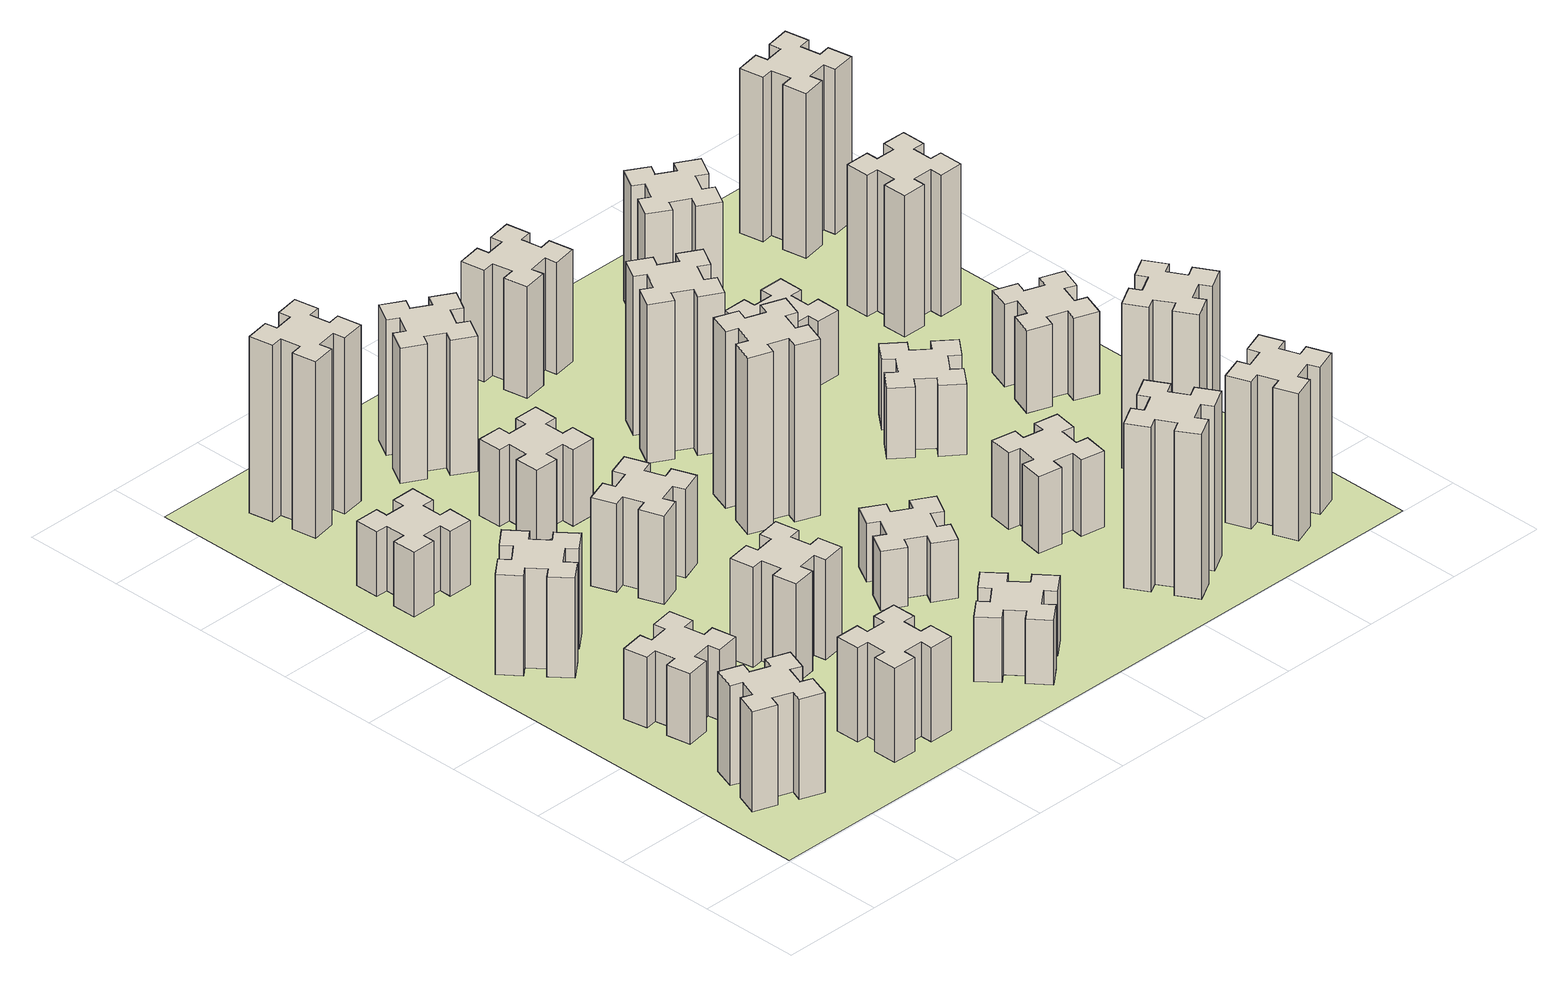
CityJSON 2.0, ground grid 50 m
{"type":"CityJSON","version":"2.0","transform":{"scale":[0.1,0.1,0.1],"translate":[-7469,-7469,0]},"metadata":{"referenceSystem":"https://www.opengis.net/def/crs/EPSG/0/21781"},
"CityObjects":{
"building1":{"type":"Building","attributes":{"class":"1000","function":"1000","usage":"1000","yearOfConstruction":2016,"roofType":"1000","measuredHeight":51,"storeysAboveGround":30,"storeysBelowGround":0},"geometry":[{"type":"Solid","lod":"1","boundaries":[[[[0,1,2,3,4,5,6,7,8,9,10,11,12,13,14,15,16,17,18,19]],[[17,16,20,21]],[[16,15,22,20]],[[15,14,23,22]],[[14,13,24,23]],[[13,12,25,24]],[[12,11,26,25]],[[11,10,27,26]],[[10,9,28,27]],[[9,8,29,28]],[[8,7,30,29]],[[7,6,31,30]],[[6,5,32,31]],[[5,4,33,32]],[[4,3,34,33]],[[3,2,35,34]],[[2,1,36,35]],[[1,0,37,36]],[[0,19,38,37]],[[19,18,39,38]],[[18,17,21,39]],[[24,25,26,27,28,29,30,31,32,33,34,35,36,37,38,39,21,20,22,23]]]]}]},
"building2":{"type":"Building","attributes":{"class":"1000","function":"1000","usage":"1000","yearOfConstruction":2016,"roofType":"1000","measuredHeight":36,"storeysAboveGround":30,"storeysBelowGround":0},"geometry":[{"type":"Solid","lod":"1","boundaries":[[[[40,41,42,43,44,45,46,47,48,49,50,51,52,53,54,55,56,57,58,59]],[[57,56,60,61]],[[56,55,62,60]],[[55,54,63,62]],[[54,53,64,63]],[[53,52,65,64]],[[52,51,66,65]],[[51,50,67,66]],[[50,49,68,67]],[[49,48,69,68]],[[48,47,70,69]],[[47,46,71,70]],[[46,45,72,71]],[[45,44,73,72]],[[44,43,74,73]],[[43,42,75,74]],[[42,41,76,75]],[[41,40,77,76]],[[40,59,78,77]],[[59,58,79,78]],[[58,57,61,79]],[[64,65,66,67,68,69,70,71,72,73,74,75,76,77,78,79,61,60,62,63]]]]}]},
"building3":{"type":"Building","attributes":{"class":"1000","function":"1000","usage":"1000","yearOfConstruction":2016,"roofType":"1000","measuredHeight":51,"storeysAboveGround":30,"storeysBelowGround":0},"geometry":[{"type":"Solid","lod":"1","boundaries":[[[[80,81,82,83,84,85,86,87,88,89,90,91,92,93,94,95,96,97,98,99]],[[97,96,100,101]],[[96,95,102,100]],[[95,94,103,102]],[[94,93,104,103]],[[93,92,105,104]],[[92,91,106,105]],[[91,90,107,106]],[[90,89,108,107]],[[89,88,109,108]],[[88,87,110,109]],[[87,86,111,110]],[[86,85,112,111]],[[85,84,113,112]],[[84,83,114,113]],[[83,82,115,114]],[[82,81,116,115]],[[81,80,117,116]],[[80,99,118,117]],[[99,98,119,118]],[[98,97,101,119]],[[104,105,106,107,108,109,110,111,112,113,114,115,116,117,118,119,101,100,102,103]]]]}]},
"building4":{"type":"Building","attributes":{"class":"1000","function":"1000","usage":"1000","yearOfConstruction":2016,"roofType":"1000","measuredHeight":48,"storeysAboveGround":30,"storeysBelowGround":0},"geometry":[{"type":"Solid","lod":"1","boundaries":[[[[120,121,122,123,124,125,126,127,128,129,130,131,132,133,134,135,136,137,138,139]],[[137,136,140,141]],[[136,135,142,140]],[[135,134,143,142]],[[134,133,144,143]],[[133,132,145,144]],[[132,131,146,145]],[[131,130,147,146]],[[130,129,148,147]],[[129,128,149,148]],[[128,127,150,149]],[[127,126,151,150]],[[126,125,152,151]],[[125,124,153,152]],[[124,123,154,153]],[[123,122,155,154]],[[122,121,156,155]],[[121,120,157,156]],[[120,139,158,157]],[[139,138,159,158]],[[138,137,141,159]],[[144,145,146,147,148,149,150,151,152,153,154,155,156,157,158,159,141,140,142,143]]]]}]},
"building5":{"type":"Building","attributes":{"class":"1000","function":"1000","usage":"1000","yearOfConstruction":2016,"roofType":"1000","measuredHeight":33,"storeysAboveGround":30,"storeysBelowGround":0},"geometry":[{"type":"Solid","lod":"1","boundaries":[[[[160,161,162,163,164,165,166,167,168,169,170,171,172,173,174,175,176,177,178,179]],[[177,176,180,181]],[[176,175,182,180]],[[175,174,183,182]],[[174,173,184,183]],[[173,172,185,184]],[[172,171,186,185]],[[171,170,187,186]],[[170,169,188,187]],[[169,168,189,188]],[[168,167,190,189]],[[167,166,191,190]],[[166,165,192,191]],[[165,164,193,192]],[[164,163,194,193]],[[163,162,195,194]],[[162,161,196,195]],[[161,160,197,196]],[[160,179,198,197]],[[179,178,199,198]],[[178,177,181,199]],[[184,185,186,187,188,189,190,191,192,193,194,195,196,197,198,199,181,180,182,183]]]]}]},
"building6":{"type":"Building","attributes":{"class":"1000","function":"1000","usage":"1000","yearOfConstruction":2016,"roofType":"1000","measuredHeight":51,"storeysAboveGround":30,"storeysBelowGround":0},"geometry":[{"type":"Solid","lod":"1","boundaries":[[[[200,201,202,203,204,205,206,207,208,209,210,211,212,213,214,215,216,217,218,219]],[[217,216,220,221]],[[216,215,222,220]],[[215,214,223,222]],[[214,213,224,223]],[[213,212,225,224]],[[212,211,226,225]],[[211,210,227,226]],[[210,209,228,227]],[[209,208,229,228]],[[208,207,230,229]],[[207,206,231,230]],[[206,205,232,231]],[[205,204,233,232]],[[204,203,234,233]],[[203,202,235,234]],[[202,201,236,235]],[[201,200,237,236]],[[200,219,238,237]],[[219,218,239,238]],[[218,217,221,239]],[[224,225,226,227,228,229,230,231,232,233,234,235,236,237,238,239,221,220,222,223]]]]}]},
"building7":{"type":"Building","attributes":{"class":"1000","function":"1000","usage":"1000","yearOfConstruction":2016,"roofType":"1000","measuredHeight":90,"storeysAboveGround":30,"storeysBelowGround":0},"geometry":[{"type":"Solid","lod":"1","boundaries":[[[[240,241,242,243,244,245,246,247,248,249,250,251,252,253,254,255,256,257,258,259]],[[257,256,260,261]],[[256,255,262,260]],[[255,254,263,262]],[[254,253,264,263]],[[253,252,265,264]],[[252,251,266,265]],[[251,250,267,266]],[[250,249,268,267]],[[249,248,269,268]],[[248,247,270,269]],[[247,246,271,270]],[[246,245,272,271]],[[245,244,273,272]],[[244,243,274,273]],[[243,242,275,274]],[[242,241,276,275]],[[241,240,277,276]],[[240,259,278,277]],[[259,258,279,278]],[[258,257,261,279]],[[264,265,266,267,268,269,270,271,272,273,274,275,276,277,278,279,261,260,262,263]]]]}]},
"building8":{"type":"Building","attributes":{"class":"1000","function":"1000","usage":"1000","yearOfConstruction":2016,"roofType":"1000","measuredHeight":45,"storeysAboveGround":30,"storeysBelowGround":0},"geometry":[{"type":"Solid","lod":"1","boundaries":[[[[280,281,282,283,284,285,286,287,288,289,290,291,292,293,294,295,296,297,298,299]],[[297,296,300,301]],[[296,295,302,300]],[[295,294,303,302]],[[294,293,304,303]],[[293,292,305,304]],[[292,291,306,305]],[[291,290,307,306]],[[290,289,308,307]],[[289,288,309,308]],[[288,287,310,309]],[[287,286,311,310]],[[286,285,312,311]],[[285,284,313,312]],[[284,283,314,313]],[[283,282,315,314]],[[282,281,316,315]],[[281,280,317,316]],[[280,299,318,317]],[[299,298,319,318]],[[298,297,301,319]],[[304,305,306,307,308,309,310,311,312,313,314,315,316,317,318,319,301,300,302,303]]]]}]},
"building9":{"type":"Building","attributes":{"class":"1000","function":"1000","usage":"1000","yearOfConstruction":2016,"roofType":"1000","measuredHeight":33,"storeysAboveGround":30,"storeysBelowGround":0},"geometry":[{"type":"Solid","lod":"1","boundaries":[[[[320,321,322,323,324,325,326,327,328,329,330,331,332,333,334,335,336,337,338,339]],[[337,336,340,341]],[[336,335,342,340]],[[335,334,343,342]],[[334,333,344,343]],[[333,332,345,344]],[[332,331,346,345]],[[331,330,347,346]],[[330,329,348,347]],[[329,328,349,348]],[[328,327,350,349]],[[327,326,351,350]],[[326,325,352,351]],[[325,324,353,352]],[[324,323,354,353]],[[323,322,355,354]],[[322,321,356,355]],[[321,320,357,356]],[[320,339,358,357]],[[339,338,359,358]],[[338,337,341,359]],[[344,345,346,347,348,349,350,351,352,353,354,355,356,357,358,359,341,340,342,343]]]]}]},
"building10":{"type":"Building","attributes":{"class":"1000","function":"1000","usage":"1000","yearOfConstruction":2016,"roofType":"1000","measuredHeight":39,"storeysAboveGround":30,"storeysBelowGround":0},"geometry":[{"type":"Solid","lod":"1","boundaries":[[[[360,361,362,363,364,365,366,367,368,369,370,371,372,373,374,375,376,377,378,379]],[[377,376,380,381]],[[376,375,382,380]],[[375,374,383,382]],[[374,373,384,383]],[[373,372,385,384]],[[372,371,386,385]],[[371,370,387,386]],[[370,369,388,387]],[[369,368,389,388]],[[368,367,390,389]],[[367,366,391,390]],[[366,365,392,391]],[[365,364,393,392]],[[364,363,394,393]],[[363,362,395,394]],[[362,361,396,395]],[[361,360,397,396]],[[360,379,398,397]],[[379,378,399,398]],[[378,377,381,399]],[[384,385,386,387,388,389,390,391,392,393,394,395,396,397,398,399,381,380,382,383]]]]}]},
"building11":{"type":"Building","attributes":{"class":"1000","function":"1000","usage":"1000","yearOfConstruction":2016,"roofType":"1000","measuredHeight":69,"storeysAboveGround":30,"storeysBelowGround":0},"geometry":[{"type":"Solid","lod":"1","boundaries":[[[[400,401,402,403,404,405,406,407,408,409,410,411,412,413,414,415,416,417,418,419]],[[417,416,420,421]],[[416,415,422,420]],[[415,414,423,422]],[[414,413,424,423]],[[413,412,425,424]],[[412,411,426,425]],[[411,410,427,426]],[[410,409,428,427]],[[409,408,429,428]],[[408,407,430,429]],[[407,406,431,430]],[[406,405,432,431]],[[405,404,433,432]],[[404,403,434,433]],[[403,402,435,434]],[[402,401,436,435]],[[401,400,437,436]],[[400,419,438,437]],[[419,418,439,438]],[[418,417,421,439]],[[424,425,426,427,428,429,430,431,432,433,434,435,436,437,438,439,421,420,422,423]]]]}]},
"building12":{"type":"Building","attributes":{"class":"1000","function":"1000","usage":"1000","yearOfConstruction":2016,"roofType":"1000","measuredHeight":30,"storeysAboveGround":30,"storeysBelowGround":0},"geometry":[{"type":"Solid","lod":"1","boundaries":[[[[440,441,442,443,444,445,446,447,448,449,450,451,452,453,454,455,456,457,458,459]],[[457,456,460,461]],[[456,455,462,460]],[[455,454,463,462]],[[454,453,464,463]],[[453,452,465,464]],[[452,451,466,465]],[[451,450,467,466]],[[450,449,468,467]],[[449,448,469,468]],[[448,447,470,469]],[[447,446,471,470]],[[446,445,472,471]],[[445,444,473,472]],[[444,443,474,473]],[[443,442,475,474]],[[442,441,476,475]],[[441,440,477,476]],[[440,459,478,477]],[[459,458,479,478]],[[458,457,461,479]],[[464,465,466,467,468,469,470,471,472,473,474,475,476,477,478,479,461,460,462,463]]]]}]},
"building13":{"type":"Building","attributes":{"class":"1000","function":"1000","usage":"1000","yearOfConstruction":2016,"roofType":"1000","measuredHeight":90,"storeysAboveGround":30,"storeysBelowGround":0},"geometry":[{"type":"Solid","lod":"1","boundaries":[[[[480,481,482,483,484,485,486,487,488,489,490,491,492,493,494,495,496,497,498,499]],[[497,496,500,501]],[[496,495,502,500]],[[495,494,503,502]],[[494,493,504,503]],[[493,492,505,504]],[[492,491,506,505]],[[491,490,507,506]],[[490,489,508,507]],[[489,488,509,508]],[[488,487,510,509]],[[487,486,511,510]],[[486,485,512,511]],[[485,484,513,512]],[[484,483,514,513]],[[483,482,515,514]],[[482,481,516,515]],[[481,480,517,516]],[[480,499,518,517]],[[499,498,519,518]],[[498,497,501,519]],[[504,505,506,507,508,509,510,511,512,513,514,515,516,517,518,519,501,500,502,503]]]]}]},
"building14":{"type":"Building","attributes":{"class":"1000","function":"1000","usage":"1000","yearOfConstruction":2016,"roofType":"1000","measuredHeight":81,"storeysAboveGround":30,"storeysBelowGround":0},"geometry":[{"type":"Solid","lod":"1","boundaries":[[[[520,521,522,523,524,525,526,527,528,529,530,531,532,533,534,535,536,537,538,539]],[[537,536,540,541]],[[536,535,542,540]],[[535,534,543,542]],[[534,533,544,543]],[[533,532,545,544]],[[532,531,546,545]],[[531,530,547,546]],[[530,529,548,547]],[[529,528,549,548]],[[528,527,550,549]],[[527,526,551,550]],[[526,525,552,551]],[[525,524,553,552]],[[524,523,554,553]],[[523,522,555,554]],[[522,521,556,555]],[[521,520,557,556]],[[520,539,558,557]],[[539,538,559,558]],[[538,537,541,559]],[[544,545,546,547,548,549,550,551,552,553,554,555,556,557,558,559,541,540,542,543]]]]}]},
"building15":{"type":"Building","attributes":{"class":"1000","function":"1000","usage":"1000","yearOfConstruction":2016,"roofType":"1000","measuredHeight":84,"storeysAboveGround":30,"storeysBelowGround":0},"geometry":[{"type":"Solid","lod":"1","boundaries":[[[[560,561,562,563,564,565,566,567,568,569,570,571,572,573,574,575,576,577,578,579]],[[577,576,580,581]],[[576,575,582,580]],[[575,574,583,582]],[[574,573,584,583]],[[573,572,585,584]],[[572,571,586,585]],[[571,570,587,586]],[[570,569,588,587]],[[569,568,589,588]],[[568,567,590,589]],[[567,566,591,590]],[[566,565,592,591]],[[565,564,593,592]],[[564,563,594,593]],[[563,562,595,594]],[[562,561,596,595]],[[561,560,597,596]],[[560,579,598,597]],[[579,578,599,598]],[[578,577,581,599]],[[584,585,586,587,588,589,590,591,592,593,594,595,596,597,598,599,581,580,582,583]]]]}]},
"building16":{"type":"Building","attributes":{"class":"1000","function":"1000","usage":"1000","yearOfConstruction":2016,"roofType":"1000","measuredHeight":57,"storeysAboveGround":30,"storeysBelowGround":0},"geometry":[{"type":"Solid","lod":"1","boundaries":[[[[600,601,602,603,604,605,606,607,608,609,610,611,612,613,614,615,616,617,618,619]],[[617,616,620,621]],[[616,615,622,620]],[[615,614,623,622]],[[614,613,624,623]],[[613,612,625,624]],[[612,611,626,625]],[[611,610,627,626]],[[610,609,628,627]],[[609,608,629,628]],[[608,607,630,629]],[[607,606,631,630]],[[606,605,632,631]],[[605,604,633,632]],[[604,603,634,633]],[[603,602,635,634]],[[602,601,636,635]],[[601,600,637,636]],[[600,619,638,637]],[[619,618,639,638]],[[618,617,621,639]],[[624,625,626,627,628,629,630,631,632,633,634,635,636,637,638,639,621,620,622,623]]]]}]},
"building17":{"type":"Building","attributes":{"class":"1000","function":"1000","usage":"1000","yearOfConstruction":2016,"roofType":"1000","measuredHeight":39,"storeysAboveGround":30,"storeysBelowGround":0},"geometry":[{"type":"Solid","lod":"1","boundaries":[[[[640,641,642,643,644,645,646,647,648,649,650,651,652,653,654,655,656,657,658,659]],[[657,656,660,661]],[[656,655,662,660]],[[655,654,663,662]],[[654,653,664,663]],[[653,652,665,664]],[[652,651,666,665]],[[651,650,667,666]],[[650,649,668,667]],[[649,648,669,668]],[[648,647,670,669]],[[647,646,671,670]],[[646,645,672,671]],[[645,644,673,672]],[[644,643,674,673]],[[643,642,675,674]],[[642,641,676,675]],[[641,640,677,676]],[[640,659,678,677]],[[659,658,679,678]],[[658,657,661,679]],[[664,665,666,667,668,669,670,671,672,673,674,675,676,677,678,679,661,660,662,663]]]]}]},
"building18":{"type":"Building","attributes":{"class":"1000","function":"1000","usage":"1000","yearOfConstruction":2016,"roofType":"1000","measuredHeight":36,"storeysAboveGround":30,"storeysBelowGround":0},"geometry":[{"type":"Solid","lod":"1","boundaries":[[[[680,681,682,683,684,685,686,687,688,689,690,691,692,693,694,695,696,697,698,699]],[[697,696,700,701]],[[696,695,702,700]],[[695,694,703,702]],[[694,693,704,703]],[[693,692,705,704]],[[692,691,706,705]],[[691,690,707,706]],[[690,689,708,707]],[[689,688,709,708]],[[688,687,710,709]],[[687,686,711,710]],[[686,685,712,711]],[[685,684,713,712]],[[684,683,714,713]],[[683,682,715,714]],[[682,681,716,715]],[[681,680,717,716]],[[680,699,718,717]],[[699,698,719,718]],[[698,697,701,719]],[[704,705,706,707,708,709,710,711,712,713,714,715,716,717,718,719,701,700,702,703]]]]}]},
"building19":{"type":"Building","attributes":{"class":"1000","function":"1000","usage":"1000","yearOfConstruction":2016,"roofType":"1000","measuredHeight":33,"storeysAboveGround":30,"storeysBelowGround":0},"geometry":[{"type":"Solid","lod":"1","boundaries":[[[[720,721,722,723,724,725,726,727,728,729,730,731,732,733,734,735,736,737,738,739]],[[737,736,740,741]],[[736,735,742,740]],[[735,734,743,742]],[[734,733,744,743]],[[733,732,745,744]],[[732,731,746,745]],[[731,730,747,746]],[[730,729,748,747]],[[729,728,749,748]],[[728,727,750,749]],[[727,726,751,750]],[[726,725,752,751]],[[725,724,753,752]],[[724,723,754,753]],[[723,722,755,754]],[[722,721,756,755]],[[721,720,757,756]],[[720,739,758,757]],[[739,738,759,758]],[[738,737,741,759]],[[744,745,746,747,748,749,750,751,752,753,754,755,756,757,758,759,741,740,742,743]]]]}]},
"building20":{"type":"Building","attributes":{"class":"1000","function":"1000","usage":"1000","yearOfConstruction":2016,"roofType":"1000","measuredHeight":75,"storeysAboveGround":30,"storeysBelowGround":0},"geometry":[{"type":"Solid","lod":"1","boundaries":[[[[760,761,762,763,764,765,766,767,768,769,770,771,772,773,774,775,776,777,778,779]],[[777,776,780,781]],[[776,775,782,780]],[[775,774,783,782]],[[774,773,784,783]],[[773,772,785,784]],[[772,771,786,785]],[[771,770,787,786]],[[770,769,788,787]],[[769,768,789,788]],[[768,767,790,789]],[[767,766,791,790]],[[766,765,792,791]],[[765,764,793,792]],[[764,763,794,793]],[[763,762,795,794]],[[762,761,796,795]],[[761,760,797,796]],[[760,779,798,797]],[[779,778,799,798]],[[778,777,781,799]],[[784,785,786,787,788,789,790,791,792,793,794,795,796,797,798,799,781,780,782,783]]]]}]},
"building21":{"type":"Building","attributes":{"class":"1000","function":"1000","usage":"1000","yearOfConstruction":2016,"roofType":"1000","measuredHeight":66,"storeysAboveGround":30,"storeysBelowGround":0},"geometry":[{"type":"Solid","lod":"1","boundaries":[[[[800,801,802,803,804,805,806,807,808,809,810,811,812,813,814,815,816,817,818,819]],[[817,816,820,821]],[[816,815,822,820]],[[815,814,823,822]],[[814,813,824,823]],[[813,812,825,824]],[[812,811,826,825]],[[811,810,827,826]],[[810,809,828,827]],[[809,808,829,828]],[[808,807,830,829]],[[807,806,831,830]],[[806,805,832,831]],[[805,804,833,832]],[[804,803,834,833]],[[803,802,835,834]],[[802,801,836,835]],[[801,800,837,836]],[[800,819,838,837]],[[819,818,839,838]],[[818,817,821,839]],[[824,825,826,827,828,829,830,831,832,833,834,835,836,837,838,839,821,820,822,823]]]]}]},
"building22":{"type":"Building","attributes":{"class":"1000","function":"1000","usage":"1000","yearOfConstruction":2016,"roofType":"1000","measuredHeight":84,"storeysAboveGround":30,"storeysBelowGround":0},"geometry":[{"type":"Solid","lod":"1","boundaries":[[[[840,841,842,843,844,845,846,847,848,849,850,851,852,853,854,855,856,857,858,859]],[[857,856,860,861]],[[856,855,862,860]],[[855,854,863,862]],[[854,853,864,863]],[[853,852,865,864]],[[852,851,866,865]],[[851,850,867,866]],[[850,849,868,867]],[[849,848,869,868]],[[848,847,870,869]],[[847,846,871,870]],[[846,845,872,871]],[[845,844,873,872]],[[844,843,874,873]],[[843,842,875,874]],[[842,841,876,875]],[[841,840,877,876]],[[840,859,878,877]],[[859,858,879,878]],[[858,857,861,879]],[[864,865,866,867,868,869,870,871,872,873,874,875,876,877,878,879,861,860,862,863]]]]}]},
"building23":{"type":"Building","attributes":{"class":"1000","function":"1000","usage":"1000","yearOfConstruction":2016,"roofType":"1000","measuredHeight":42,"storeysAboveGround":30,"storeysBelowGround":0},"geometry":[{"type":"Solid","lod":"1","boundaries":[[[[880,881,882,883,884,885,886,887,888,889,890,891,892,893,894,895,896,897,898,899]],[[897,896,900,901]],[[896,895,902,900]],[[895,894,903,902]],[[894,893,904,903]],[[893,892,905,904]],[[892,891,906,905]],[[891,890,907,906]],[[890,889,908,907]],[[889,888,909,908]],[[888,887,910,909]],[[887,886,911,910]],[[886,885,912,911]],[[885,884,913,912]],[[884,883,914,913]],[[883,882,915,914]],[[882,881,916,915]],[[881,880,917,916]],[[880,899,918,917]],[[899,898,919,918]],[[898,897,901,919]],[[904,905,906,907,908,909,910,911,912,913,914,915,916,917,918,919,901,900,902,903]]]]}]},
"building24":{"type":"Building","attributes":{"class":"1000","function":"1000","usage":"1000","yearOfConstruction":2016,"roofType":"1000","measuredHeight":72,"storeysAboveGround":30,"storeysBelowGround":0},"geometry":[{"type":"Solid","lod":"1","boundaries":[[[[920,921,922,923,924,925,926,927,928,929,930,931,932,933,934,935,936,937,938,939]],[[937,936,940,941]],[[936,935,942,940]],[[935,934,943,942]],[[934,933,944,943]],[[933,932,945,944]],[[932,931,946,945]],[[931,930,947,946]],[[930,929,948,947]],[[929,928,949,948]],[[928,927,950,949]],[[927,926,951,950]],[[926,925,952,951]],[[925,924,953,952]],[[924,923,954,953]],[[923,922,955,954]],[[922,921,956,955]],[[921,920,957,956]],[[920,939,958,957]],[[939,938,959,958]],[[938,937,941,959]],[[944,945,946,947,948,949,950,951,952,953,954,955,956,957,958,959,941,940,942,943]]]]}]},
"building25":{"type":"Building","attributes":{"class":"1000","function":"1000","usage":"1000","yearOfConstruction":2016,"roofType":"1000","measuredHeight":84,"storeysAboveGround":30,"storeysBelowGround":0},"geometry":[{"type":"Solid","lod":"1","boundaries":[[[[960,961,962,963,964,965,966,967,968,969,970,971,972,973,974,975,976,977,978,979]],[[977,976,980,981]],[[976,975,982,980]],[[975,974,983,982]],[[974,973,984,983]],[[973,972,985,984]],[[972,971,986,985]],[[971,970,987,986]],[[970,969,988,987]],[[969,968,989,988]],[[968,967,990,989]],[[967,966,991,990]],[[966,965,992,991]],[[965,964,993,992]],[[964,963,994,993]],[[963,962,995,994]],[[962,961,996,995]],[[961,960,997,996]],[[960,979,998,997]],[[979,978,999,998]],[[978,977,981,999]],[[984,985,986,987,988,989,990,991,992,993,994,995,996,997,998,999,981,980,982,983]]]]}]},
"landuse1":{"type":"LandUse","attributes":{"name":"plot1","function":"1010"},"geometry":[{"type":"MultiSurface","lod":"1","boundaries":[[[1000,1001,1002,1003]]]}]}
},
"vertices":[
[462,391,0],[496,485,0],[552,464,0],[593,577,0],[480,618,0],[460,562,0],[366,596,0],[387,652,0],[274,693,0],[233,580,0],[289,560,0],[255,466,0],[199,487,0],[157,374,0],[270,333,0],[291,389,0],[385,355,0],[364,299,0],[477,257,0],[518,370,0],[385,355,510],[364,299,510],[291,389,510],[270,333,510],[157,374,510],[199,487,510],[255,466,510],[289,560,510],[233,580,510],[274,693,510],[387,652,510],[366,596,510],[460,562,510],[480,618,510],[593,577,510],[552,464,510],[496,485,510],[462,391,510],[518,370,510],[477,257,510],
[445,998,0],[544,1016,0],[554,957,0],[672,977,0],[651,1096,0],[592,1085,0],[575,1184,0],[634,1194,0],[613,1312,0],[495,1291,0],[505,1232,0],[407,1215,0],[397,1274,0],[278,1253,0],[299,1135,0],[358,1145,0],[376,1047,0],[317,1037,0],[337,918,0],[456,939,0],[376,1047,360],[317,1037,360],[358,1145,360],[299,1135,360],[278,1253,360],[397,1274,360],[407,1215,360],[505,1232,360],[495,1291,360],[613,1312,360],[634,1194,360],[575,1184,360],[592,1085,360],[651,1096,360],[672,977,360],[554,957,360],[544,1016,360],[445,998,360],[456,939,360],[337,918,360],
[492,1888,0],[427,1964,0],[473,2003,0],[396,2095,0],[304,2018,0],[343,1972,0],[266,1907,0],[228,1953,0],[136,1876,0],[213,1784,0],[259,1823,0],[323,1746,0],[277,1708,0],[354,1616,0],[446,1693,0],[408,1739,0],[484,1803,0],[523,1757,0],[615,1834,0],[538,1926,0],[484,1803,510],[523,1757,510],[408,1739,510],[446,1693,510],[354,1616,510],[277,1708,510],[323,1746,510],[259,1823,510],[213,1784,510],[136,1876,510],[228,1953,510],[266,1907,510],[343,1972,510],[304,2018,510],[396,2095,510],[473,2003,510],[427,1964,510],[492,1888,510],[538,1926,510],[615,1834,510],
[1065,485,0],[965,485,0],[965,545,0],[845,545,0],[845,425,0],[905,425,0],[905,325,0],[845,325,0],[845,205,0],[965,205,0],[965,265,0],[1065,265,0],[1065,205,0],[1185,205,0],[1185,325,0],[1125,325,0],[1125,425,0],[1185,425,0],[1185,545,0],[1065,545,0],[1125,425,480],[1185,425,480],[1125,325,480],[1185,325,480],[1185,205,480],[1065,205,480],[1065,265,480],[965,265,480],[965,205,480],[845,205,480],[845,325,480],[905,325,480],[905,425,480],[845,425,480],[845,545,480],[965,545,480],[965,485,480],[1065,485,480],[1065,545,480],[1185,545,480],
[485,2545,0],[485,2645,0],[545,2645,0],[545,2765,0],[425,2765,0],[425,2705,0],[325,2705,0],[325,2765,0],[205,2765,0],[205,2645,0],[265,2645,0],[265,2545,0],[205,2545,0],[205,2425,0],[325,2425,0],[325,2485,0],[425,2485,0],[425,2425,0],[545,2425,0],[545,2545,0],[425,2485,330],[425,2425,330],[325,2485,330],[325,2425,330],[205,2425,330],[205,2545,330],[265,2545,330],[265,2645,330],[205,2645,330],[205,2765,330],[325,2765,330],[325,2705,330],[425,2705,330],[425,2765,330],[545,2765,330],[545,2645,330],[485,2645,330],[485,2545,330],[545,2545,330],[545,2425,330],
[1232,1085,0],[1215,1184,0],[1274,1194,0],[1253,1312,0],[1135,1291,0],[1145,1232,0],[1047,1215,0],[1037,1274,0],[918,1253,0],[939,1135,0],[998,1145,0],[1016,1047,0],[957,1037,0],[977,918,0],[1096,939,0],[1085,998,0],[1184,1016,0],[1194,957,0],[1312,977,0],[1291,1096,0],[1184,1016,510],[1194,957,510],[1085,998,510],[1096,939,510],[977,918,510],[957,1037,510],[1016,1047,510],[998,1145,510],[939,1135,510],[918,1253,510],[1037,1274,510],[1047,1215,510],[1145,1232,510],[1135,1291,510],[1253,1312,510],[1274,1194,510],[1215,1184,510],[1232,1085,510],[1291,1096,510],[1312,977,510],
[592,3305,0],[575,3404,0],[634,3414,0],[613,3532,0],[495,3511,0],[505,3452,0],[407,3435,0],[397,3494,0],[278,3473,0],[299,3355,0],[358,3365,0],[376,3267,0],[317,3257,0],[337,3138,0],[456,3159,0],[445,3218,0],[544,3236,0],[554,3177,0],[672,3197,0],[651,3316,0],[544,3236,900],[554,3177,900],[445,3218,900],[456,3159,900],[337,3138,900],[317,3257,900],[376,3267,900],[358,3365,900],[299,3355,900],[278,3473,900],[397,3494,900],[407,3435,900],[505,3452,900],[495,3511,900],[613,3532,900],[634,3414,900],[575,3404,900],[592,3305,900],[651,3316,900],[672,3197,900],
[995,1965,0],[1029,1871,0],[973,1850,0],[1014,1737,0],[1127,1779,0],[1106,1835,0],[1200,1869,0],[1220,1813,0],[1333,1854,0],[1292,1967,0],[1236,1946,0],[1202,2040,0],[1258,2060,0],[1217,2173,0],[1104,2132,0],[1125,2076,0],[1031,2042,0],[1010,2098,0],[897,2057,0],[939,1944,0],[1031,2042,450],[1010,2098,450],[1125,2076,450],[1104,2132,450],[1217,2173,450],[1258,2060,450],[1202,2040,450],[1236,1946,450],[1292,1967,450],[1333,1854,450],[1220,1813,450],[1200,1869,450],[1106,1835,450],[1127,1779,450],[1014,1737,450],[973,1850,450],[1029,1871,450],[995,1965,450],[939,1944,450],[897,2057,450],
[1723,492,0],[1646,427,0],[1608,473,0],[1516,396,0],[1593,304,0],[1639,343,0],[1703,266,0],[1657,228,0],[1734,136,0],[1826,213,0],[1788,259,0],[1864,323,0],[1903,277,0],[1995,354,0],[1918,446,0],[1872,408,0],[1807,484,0],[1853,523,0],[1776,615,0],[1684,538,0],[1807,484,330],[1853,523,330],[1872,408,330],[1918,446,330],[1995,354,330],[1903,277,330],[1864,323,330],[1788,259,330],[1826,213,330],[1734,136,330],[1657,228,330],[1703,266,330],[1639,343,330],[1593,304,330],[1516,396,330],[1608,473,330],[1646,427,330],[1723,492,330],[1684,538,330],[1776,615,330],
[1005,2645,0],[1005,2545,0],[945,2545,0],[945,2425,0],[1065,2425,0],[1065,2485,0],[1165,2485,0],[1165,2425,0],[1285,2425,0],[1285,2545,0],[1225,2545,0],[1225,2645,0],[1285,2645,0],[1285,2765,0],[1165,2765,0],[1165,2705,0],[1065,2705,0],[1065,2765,0],[945,2765,0],[945,2645,0],[1065,2705,390],[1065,2765,390],[1165,2705,390],[1165,2765,390],[1285,2765,390],[1285,2645,390],[1225,2645,390],[1225,2545,390],[1285,2545,390],[1285,2425,390],[1165,2425,390],[1165,2485,390],[1065,2485,390],[1065,2425,390],[945,2425,390],[945,2545,390],[1005,2545,390],[1005,2645,390],[945,2645,390],[945,2765,390],
[1186,3137,0],[1236,3224,0],[1288,3194,0],[1348,3298,0],[1244,3358,0],[1214,3306,0],[1127,3356,0],[1157,3408,0],[1053,3468,0],[993,3364,0],[1045,3334,0],[995,3247,0],[943,3277,0],[883,3173,0],[987,3113,0],[1017,3165,0],[1104,3115,0],[1074,3063,0],[1178,3003,0],[1238,3107,0],[1104,3115,690],[1074,3063,690],[1017,3165,690],[987,3113,690],[883,3173,690],[943,3277,690],[995,3247,690],[1045,3334,690],[993,3364,690],[1053,3468,690],[1157,3408,690],[1127,3356,690],[1214,3306,690],[1244,3358,690],[1348,3298,690],[1288,3194,690],[1236,3224,690],[1186,3137,690],[1238,3107,690],[1178,3003,690],
[1757,1045,0],[1844,995,0],[1814,943,0],[1918,883,0],[1978,987,0],[1926,1017,0],[1976,1104,0],[2028,1074,0],[2088,1178,0],[1984,1238,0],[1954,1186,0],[1867,1236,0],[1897,1288,0],[1793,1348,0],[1733,1244,0],[1785,1214,0],[1735,1127,0],[1683,1157,0],[1623,1053,0],[1727,993,0],[1735,1127,300],[1683,1157,300],[1785,1214,300],[1733,1244,300],[1793,1348,300],[1897,1288,300],[1867,1236,300],[1954,1186,300],[1984,1238,300],[2088,1178,300],[2028,1074,300],[1976,1104,300],[1926,1017,300],[1978,987,300],[1918,883,300],[1814,943,300],[1844,995,300],[1757,1045,300],[1727,993,300],[1623,1053,300],
[1940,2042,0],[1846,2076,0],[1867,2132,0],[1754,2173,0],[1713,2060,0],[1769,2040,0],[1735,1946,0],[1679,1967,0],[1637,1854,0],[1750,1813,0],[1771,1869,0],[1865,1835,0],[1844,1779,0],[1957,1737,0],[1998,1850,0],[1942,1871,0],[1976,1965,0],[2032,1944,0],[2073,2057,0],[1960,2098,0],[1976,1965,900],[2032,1944,900],[1942,1871,900],[1998,1850,900],[1957,1737,900],[1844,1779,900],[1865,1835,900],[1771,1869,900],[1750,1813,900],[1637,1854,900],[1679,1967,900],[1735,1946,900],[1769,2040,900],[1713,2060,900],[1754,2173,900],[1867,2132,900],[1846,2076,900],[1940,2042,900],[1960,2098,900],[2073,2057,900],
[2054,2666,0],[1967,2716,0],[1997,2768,0],[1893,2828,0],[1833,2724,0],[1885,2694,0],[1835,2607,0],[1783,2637,0],[1723,2533,0],[1827,2473,0],[1857,2525,0],[1944,2475,0],[1914,2423,0],[2018,2363,0],[2078,2467,0],[2026,2497,0],[2076,2584,0],[2128,2554,0],[2188,2658,0],[2084,2718,0],[2076,2584,810],[2128,2554,810],[2026,2497,810],[2078,2467,810],[2018,2363,810],[1914,2423,810],[1944,2475,810],[1857,2525,810],[1827,2473,810],[1723,2533,810],[1783,2637,810],[1835,2607,810],[1885,2694,810],[1833,2724,810],[1893,2828,810],[1997,2768,810],[1967,2716,810],[2054,2666,810],[2084,2718,810],[2188,2658,810],
[2575,364,0],[2625,277,0],[2573,247,0],[2633,143,0],[2737,203,0],[2707,255,0],[2794,305,0],[2824,253,0],[2928,313,0],[2868,417,0],[2816,387,0],[2766,474,0],[2818,504,0],[2758,608,0],[2654,548,0],[2684,496,0],[2597,446,0],[2567,498,0],[2463,438,0],[2523,334,0],[2597,446,840],[2567,498,840],[2684,496,840],[2654,548,840],[2758,608,840],[2818,504,840],[2766,474,840],[2816,387,840],[2868,417,840],[2928,313,840],[2824,253,840],[2794,305,840],[2707,255,840],[2737,203,840],[2633,143,840],[2573,247,840],[2625,277,840],[2575,364,840],[2523,334,840],[2463,438,840],
[1738,3465,0],[1756,3367,0],[1697,3357,0],[1717,3238,0],[1836,3259,0],[1825,3318,0],[1924,3336,0],[1934,3277,0],[2052,3297,0],[2031,3416,0],[1972,3405,0],[1955,3504,0],[2014,3514,0],[1993,3632,0],[1875,3611,0],[1885,3552,0],[1787,3535,0],[1777,3594,0],[1658,3573,0],[1679,3455,0],[1787,3535,570],[1777,3594,570],[1885,3552,570],[1875,3611,570],[1993,3632,570],[2014,3514,570],[1955,3504,570],[1972,3405,570],[2031,3416,570],[2052,3297,570],[1934,3277,570],[1924,3336,570],[1825,3318,570],[1836,3259,570],[1717,3238,570],[1697,3357,570],[1756,3367,570],[1738,3465,570],[1679,3455,570],[1658,3573,570],
[2496,1084,0],[2478,985,0],[2419,996,0],[2398,877,0],[2517,857,0],[2527,916,0],[2625,898,0],[2615,839,0],[2733,818,0],[2754,937,0],[2695,947,0],[2712,1045,0],[2771,1035,0],[2792,1153,0],[2674,1174,0],[2664,1115,0],[2565,1132,0],[2576,1191,0],[2457,1212,0],[2437,1094,0],[2565,1132,390],[2576,1191,390],[2664,1115,390],[2674,1174,390],[2792,1153,390],[2771,1035,390],[2712,1045,390],[2695,947,390],[2754,937,390],[2733,818,390],[2615,839,390],[2625,898,390],[2527,916,390],[2517,857,390],[2398,877,390],[2419,996,390],[2478,985,390],[2496,1084,390],[2437,1094,390],[2457,1212,390],
[2747,1746,0],[2812,1823,0],[2858,1784,0],[2935,1876,0],[2843,1953,0],[2804,1907,0],[2728,1972,0],[2766,2018,0],[2674,2095,0],[2597,2003,0],[2643,1964,0],[2579,1888,0],[2533,1926,0],[2456,1834,0],[2548,1757,0],[2586,1803,0],[2663,1739,0],[2624,1693,0],[2716,1616,0],[2793,1708,0],[2663,1739,360],[2624,1693,360],[2586,1803,360],[2548,1757,360],[2456,1834,360],[2533,1926,360],[2579,1888,360],[2643,1964,360],[2597,2003,360],[2674,2095,360],[2766,2018,360],[2728,1972,360],[2804,1907,360],[2843,1953,360],[2935,1876,360],[2858,1784,360],[2812,1823,360],[2747,1746,360],[2793,1708,360],[2716,1616,360],
[2545,2485,0],[2645,2485,0],[2645,2425,0],[2765,2425,0],[2765,2545,0],[2705,2545,0],[2705,2645,0],[2765,2645,0],[2765,2765,0],[2645,2765,0],[2645,2705,0],[2545,2705,0],[2545,2765,0],[2425,2765,0],[2425,2645,0],[2485,2645,0],[2485,2545,0],[2425,2545,0],[2425,2425,0],[2545,2425,0],[2485,2545,330],[2425,2545,330],[2485,2645,330],[2425,2645,330],[2425,2765,330],[2545,2765,330],[2545,2705,330],[2645,2705,330],[2645,2765,330],[2765,2765,330],[2765,2645,330],[2705,2645,330],[2705,2545,330],[2765,2545,330],[2765,2425,330],[2645,2425,330],[2645,2485,330],[2545,2485,330],[2545,2425,330],[2425,2425,330],
[3215,385,0],[3249,291,0],[3193,270,0],[3234,157,0],[3347,199,0],[3326,255,0],[3420,289,0],[3440,233,0],[3553,274,0],[3512,387,0],[3456,366,0],[3422,460,0],[3478,480,0],[3437,593,0],[3324,552,0],[3345,496,0],[3251,462,0],[3230,518,0],[3117,477,0],[3159,364,0],[3251,462,750],[3230,518,750],[3345,496,750],[3324,552,750],[3437,593,750],[3478,480,750],[3422,460,750],[3456,366,750],[3512,387,750],[3553,274,750],[3440,233,750],[3420,289,750],[3326,255,750],[3347,199,750],[3234,157,750],[3193,270,750],[3249,291,750],[3215,385,750],[3159,364,750],[3117,477,750],
[2694,3306,0],[2607,3356,0],[2637,3408,0],[2533,3468,0],[2473,3364,0],[2525,3334,0],[2475,3247,0],[2423,3277,0],[2363,3173,0],[2467,3113,0],[2497,3165,0],[2584,3115,0],[2554,3063,0],[2658,3003,0],[2718,3107,0],[2666,3137,0],[2716,3224,0],[2768,3194,0],[2828,3298,0],[2724,3358,0],[2716,3224,660],[2768,3194,660],[2666,3137,660],[2718,3107,660],[2658,3003,660],[2554,3063,660],[2584,3115,660],[2497,3165,660],[2467,3113,660],[2363,3173,660],[2423,3277,660],[2475,3247,660],[2525,3334,660],[2473,3364,660],[2533,3468,660],[2637,3408,660],[2607,3356,660],[2694,3306,660],[2724,3358,660],[2828,3298,660],
[3215,1004,0],[3265,917,0],[3213,887,0],[3273,783,0],[3377,843,0],[3347,895,0],[3434,945,0],[3464,893,0],[3568,953,0],[3508,1057,0],[3456,1027,0],[3406,1114,0],[3458,1144,0],[3398,1248,0],[3294,1188,0],[3324,1136,0],[3237,1086,0],[3207,1138,0],[3103,1078,0],[3163,974,0],[3237,1086,840],[3207,1138,840],[3324,1136,840],[3294,1188,840],[3398,1248,840],[3458,1144,840],[3406,1114,840],[3456,1027,840],[3508,1057,840],[3568,953,840],[3464,893,840],[3434,945,840],[3347,895,840],[3377,843,840],[3273,783,840],[3213,887,840],[3265,917,840],[3215,1004,840],[3163,974,840],[3103,1078,840],
[3420,1842,0],[3326,1876,0],[3347,1932,0],[3234,1973,0],[3193,1860,0],[3249,1840,0],[3215,1746,0],[3159,1767,0],[3117,1654,0],[3230,1613,0],[3251,1669,0],[3345,1635,0],[3324,1579,0],[3437,1537,0],[3478,1650,0],[3422,1671,0],[3456,1765,0],[3512,1744,0],[3553,1857,0],[3440,1898,0],[3456,1765,420],[3512,1744,420],[3422,1671,420],[3478,1650,420],[3437,1537,420],[3324,1579,420],[3345,1635,420],[3251,1669,420],[3230,1613,420],[3117,1654,420],[3159,1767,420],[3215,1746,420],[3249,1840,420],[3193,1860,420],[3234,1973,420],[3347,1932,420],[3326,1876,420],[3420,1842,420],[3440,1898,420],[3553,1857,420],
[3385,2705,0],[3285,2705,0],[3285,2765,0],[3165,2765,0],[3165,2645,0],[3225,2645,0],[3225,2545,0],[3165,2545,0],[3165,2425,0],[3285,2425,0],[3285,2485,0],[3385,2485,0],[3385,2425,0],[3505,2425,0],[3505,2545,0],[3445,2545,0],[3445,2645,0],[3505,2645,0],[3505,2765,0],[3385,2765,0],[3445,2645,720],[3505,2645,720],[3445,2545,720],[3505,2545,720],[3505,2425,720],[3385,2425,720],[3385,2485,720],[3285,2485,720],[3285,2425,720],[3165,2425,720],[3165,2545,720],[3225,2545,720],[3225,2645,720],[3165,2645,720],[3165,2765,720],[3285,2765,720],[3285,2705,720],[3385,2705,720],[3385,2765,720],[3505,2765,720],
[3552,3305,0],[3535,3404,0],[3594,3414,0],[3573,3532,0],[3455,3511,0],[3465,3452,0],[3367,3435,0],[3357,3494,0],[3238,3473,0],[3259,3355,0],[3318,3365,0],[3336,3267,0],[3277,3257,0],[3297,3138,0],[3416,3159,0],[3405,3218,0],[3504,3236,0],[3514,3177,0],[3632,3197,0],[3611,3316,0],[3504,3236,840],[3514,3177,840],[3405,3218,840],[3416,3159,840],[3297,3138,840],[3277,3257,840],[3336,3267,840],[3318,3365,840],[3259,3355,840],[3238,3473,840],[3357,3494,840],[3367,3435,840],[3465,3452,840],[3455,3511,840],[3573,3532,840],[3594,3414,840],[3535,3404,840],[3552,3305,840],[3611,3316,840],[3632,3197,840],
[5,3705,0],[3705,3705,0],[3705,5,0],[5,5,0]
]}
